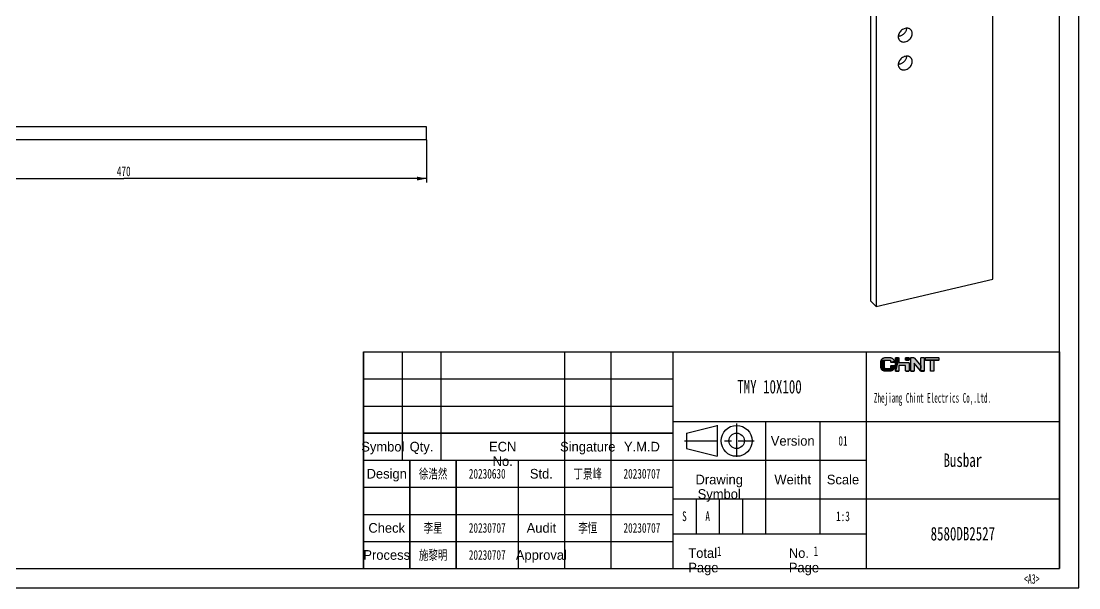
# Model space of a CAD drawing. Header units: millimetres. Extents: x 0 to 1260, y 0 to 891.
# Drawn here: x 439 to 1260, y 0 to 439 of the extents above; entities that cross this region are included whole.
import ezdxf

# ---------------------------------------------------------------- set-up
doc = ezdxf.new("R2010")
doc.units = ezdxf.units.MM
doc.header["$LTSCALE"] = 69.3
doc.linetypes.add('CENTER', pattern=[0.6, 0.375, -0.075, 0.075, -0.075])
doc.layers.get('0').update_dxf_attribs({"linetype": 'CONTINUOUS'})
for name, color, linetype in [('8580DB2527_DXF_CONTINUOUS_LINE', 7, 'CONTINUOUS'), ('8580DB2527_DXF_DIMENSION', 7, 'CONTINUOUS'), ('8580DB2527EN_DXF_FORMAT', 7, 'CONTINUOUS')]:
    doc.layers.add(name, color=color, linetype=linetype)
doc.styles.get("Standard").update_dxf_attribs({"font": 'txt', "width": 0.7})
doc.styles.add('TEXTSTYLE_2', font='txt', dxfattribs={"width": 0.5})
doc.styles.add('TEXTSTYLE_3', font='changfangsong.ttf')
doc.styles.add('TEXTSTYLE_4', font='txt', dxfattribs={"width": 0.45})
doc.styles.add('TEXTSTYLE_5', font='changfangsong.ttf')
doc.dimstyles.new('DIMSTYLE_5', dxfattribs={"dimtxt": 7.5, "dimasz": 7.5, "dimexe": 1, "dimexo": 0, "dimtad": 1, "dimdsep": 46, "dimtxsty": 'STANDARD', "dimblk": '_FILLED', "dimblk1": '_FILLED', "dimblk2": '_FILLED', "dimcen": 0.09, "dimazin": 2, "dimtp": 0.8, "dimtm": 0.8, "dimtfac": 1, "dimtofl": 0, "dimtmove": 0, "dimatfit": 3, "dimldrblk": '_FILLED', "dimfxl": 1, "dimtolj": 1, "dimarcsym": 0})

# ---------------------------------------------------------------- blocks, each defined once
blk = doc.blocks.new('_FILLED')
at = {"color": 0, "linetype": 'BYBLOCK'}
blk.add_solid([(0, 0), (-1, 0.2), (-1, -0.2)], dxfattribs=at)
blk = doc.blocks.new('*D13')
at = {"layer": '8580DB2527_DXF_DIMENSION', "color": 1, "linetype": 'CONTINUOUS'}
for p, q in [((283.98, 347.44), (283.98, 314.44)), ((753.98, 347.44), (753.98, 314.44)), ((283.98, 317.44), (518.98, 317.44)), ((753.98, 317.44), (518.98, 317.44))]:
    blk.add_line(p, q, dxfattribs=at)
at = {"layer": '8580DB2527_DXF_DIMENSION', "color": 1, "linetype": 'CONTINUOUS', "xscale": 7.5, "yscale": 7.5, "zscale": 7.5, "rotation": 180}
blk.add_blockref('_FILLED', (283.98, 317.44), dxfattribs=at)
at = {"layer": '8580DB2527_DXF_DIMENSION', "color": 1, "linetype": 'CONTINUOUS', "xscale": 7.5, "yscale": 7.5, "zscale": 7.5}
blk.add_blockref('_FILLED', (753.98, 317.44), dxfattribs=at)
at = {"layer": '8580DB2527_DXF_DIMENSION', "color": 1, "linetype": 'CONTINUOUS', "insert": (518.98, 326.82), "char_height": 7.5, "width": 23.625, "attachment_point": 2, "line_spacing_factor": 0.9}
blk.add_mtext('470', dxfattribs=at)

msp = doc.modelspace()

# ---------------------------------------------------------------- hatches: boundary and pattern name
at = {"layer": '8580DB2527EN_DXF_FORMAT', "linetype": 'CONTINUOUS'}
for points in [[(1108.995, 175.602), (1108.995, 170.982), (1106.443, 170.703), (1106.388, 171.05), (1106.37, 171.402), (1106.37, 175.182), (1106.388, 175.533), (1109.036, 175.861), (1109.013, 175.776), (1108.999, 175.689)], [(1109.067, 175.943), (1109.036, 175.861), (1106.388, 175.533), (1106.443, 175.88), (1109.21, 176.164), (1109.155, 176.095), (1109.107, 176.022)], [(1109.273, 176.226), (1109.21, 176.164), (1106.443, 175.88), (1106.534, 176.22), (1109.747, 176.437), (1109.66, 176.423), (1109.575, 176.401), (1109.493, 176.369), (1109.415, 176.329), (1109.341, 176.281)], [(1109.378, 178.523), (1109.73, 178.542), (1113.51, 178.542), (1113.861, 178.523), (1114.208, 178.468), (1114.548, 178.377), (1114.876, 178.251), (1115.19, 178.091), (1115.485, 177.9), (1115.758, 177.679), (1116.007, 177.43), (1116.228, 177.157), (1116.42, 176.862), (1116.579, 176.548), (1116.705, 176.22), (1116.796, 175.88), (1116.851, 175.533), (1114.245, 174.972), (1114.245, 175.602), (1114.24, 175.689), (1114.226, 175.776), (1114.204, 175.861), (1114.172, 175.943), (1114.132, 176.022), (1114.084, 176.095), (1114.029, 176.164), (1113.967, 176.226), (1113.898, 176.281), (1113.825, 176.329), (1113.746, 176.369), (1113.664, 176.401), (1113.579, 176.423), (1113.492, 176.437), (1113.405, 176.442), (1109.835, 176.442), (1109.747, 176.437), (1106.534, 176.22), (1106.66, 176.548), (1106.82, 176.862), (1107.011, 177.157), (1107.233, 177.43), (1107.481, 177.679), (1107.755, 177.9), (1108.05, 178.091), (1108.363, 178.251), (1108.691, 178.377), (1109.031, 178.468)], [(1116.87, 175.182), (1116.87, 174.972), (1116.868, 174.939), (1116.863, 174.906), (1116.854, 174.874), (1116.842, 174.844), (1116.827, 174.814), (1116.81, 174.786), (1116.789, 174.761), (1116.765, 174.738), (1116.74, 174.717), (1116.712, 174.699), (1116.683, 174.684), (1116.652, 174.672), (1116.62, 174.664), (1116.588, 174.658), (1116.555, 174.657), (1114.56, 174.657), (1114.527, 174.658), (1114.494, 174.664), (1114.462, 174.672), (1114.432, 174.684), (1114.402, 174.699), (1114.375, 174.717), (1114.349, 174.738), (1114.326, 174.761), (1114.305, 174.786), (1114.287, 174.814), (1114.272, 174.844), (1114.26, 174.874), (1114.252, 174.906), (1114.246, 174.939), (1114.245, 174.972), (1116.851, 175.533)], [(1114.527, 172.555), (1114.56, 172.557), (1116.555, 172.557), (1116.588, 172.555), (1116.62, 172.55), (1116.652, 172.541), (1116.683, 172.529), (1116.712, 172.514), (1116.74, 172.496), (1116.765, 172.476), (1116.789, 172.452), (1116.81, 172.427), (1116.827, 172.399), (1116.842, 172.37), (1116.854, 172.339), (1116.863, 172.307), (1116.868, 172.275), (1116.87, 172.242), (1114.245, 170.982), (1114.245, 172.242), (1114.246, 172.275), (1114.252, 172.307), (1114.26, 172.339), (1114.272, 172.37), (1114.287, 172.399), (1114.305, 172.427), (1114.326, 172.452), (1114.349, 172.476), (1114.375, 172.496), (1114.402, 172.514), (1114.432, 172.529), (1114.462, 172.541), (1114.494, 172.55)], [(1118.027, 178.54), (1118.06, 178.542), (1120.055, 178.542), (1120.088, 178.54), (1120.12, 178.535), (1120.152, 178.526), (1120.183, 178.514), (1120.212, 178.499), (1120.24, 178.481), (1120.265, 178.461), (1120.289, 178.437), (1120.31, 178.412), (1120.327, 178.384), (1120.342, 178.355), (1120.354, 178.324), (1120.363, 178.292), (1120.368, 178.26), (1120.37, 178.227), (1117.745, 168.357), (1117.745, 178.227), (1117.746, 178.26), (1117.752, 178.292), (1117.76, 178.324), (1117.772, 178.355), (1117.787, 178.384), (1117.805, 178.412), (1117.826, 178.437), (1117.849, 178.461), (1117.875, 178.481), (1117.902, 178.499), (1117.932, 178.514), (1117.962, 178.526), (1117.994, 178.535)], [(1128.245, 174.342), (1128.245, 168.357), (1128.243, 168.324), (1128.238, 168.291), (1128.229, 168.259), (1128.217, 168.229), (1128.202, 168.199), (1128.185, 168.171), (1125.68, 168.171), (1125.662, 168.199), (1125.647, 168.229), (1125.635, 168.259), (1125.627, 168.291), (1125.621, 168.324), (1125.62, 168.357), (1125.62, 172.557), (1120.37, 172.557), (1120.37, 168.357), (1120.368, 168.324), (1120.363, 168.291), (1120.354, 168.259), (1120.342, 168.229), (1120.327, 168.199), (1120.31, 168.171), (1117.826, 168.146), (1117.805, 168.171), (1117.787, 168.199), (1117.772, 168.229), (1117.76, 168.259), (1117.752, 168.291), (1117.746, 168.324), (1117.745, 168.357), (1120.37, 178.227), (1120.37, 174.657), (1127.93, 174.657), (1127.963, 174.655), (1127.995, 174.65), (1128.027, 174.641), (1128.058, 174.629), (1128.087, 174.614), (1128.115, 174.596), (1128.14, 174.576), (1128.164, 174.552), (1128.185, 174.527), (1128.202, 174.499), (1128.217, 174.47), (1128.229, 174.439), (1128.238, 174.407), (1128.243, 174.375)], [(1125.902, 178.54), (1125.935, 178.542), (1127.93, 178.542), (1127.963, 178.54), (1127.995, 178.535), (1128.027, 178.526), (1128.058, 178.514), (1128.087, 178.499), (1128.115, 178.481), (1128.14, 178.461), (1128.164, 178.437), (1128.185, 178.412), (1128.202, 178.384), (1128.217, 178.355), (1128.229, 178.324), (1128.238, 178.292), (1128.243, 178.26), (1128.245, 178.227), (1128.245, 176.757), (1128.243, 176.724), (1128.238, 176.691), (1128.229, 176.659), (1128.217, 176.629), (1128.202, 176.599), (1128.185, 176.571), (1128.164, 176.546), (1125.724, 176.523), (1125.701, 176.546), (1125.68, 176.571), (1125.662, 176.599), (1125.647, 176.629), (1125.635, 176.659), (1125.627, 176.691), (1125.621, 176.724), (1125.62, 176.757), (1125.62, 178.227), (1125.621, 178.26), (1125.627, 178.292), (1125.635, 178.324), (1125.647, 178.355), (1125.662, 178.384), (1125.68, 178.412), (1125.701, 178.437), (1125.724, 178.461), (1125.75, 178.481), (1125.777, 178.499), (1125.807, 178.514), (1125.837, 178.526), (1125.869, 178.535)], [(1128.164, 176.546), (1128.14, 176.523), (1128.115, 176.502), (1128.087, 176.484), (1128.058, 176.469), (1128.027, 176.457), (1127.995, 176.449), (1127.963, 176.443), (1127.93, 176.442), (1125.935, 176.442), (1125.902, 176.443), (1125.869, 176.449), (1125.837, 176.457), (1125.807, 176.469), (1125.777, 176.484), (1125.75, 176.502), (1125.724, 176.523)], [(1129.839, 178.54), (1129.872, 178.542), (1131.789, 178.542), (1131.856, 178.539), (1131.922, 178.531), (1131.988, 178.518), (1132.052, 178.499), (1132.114, 178.476), (1132.175, 178.448), (1132.233, 178.414), (1132.288, 178.377), (1132.341, 178.335), (1132.389, 178.289), (1132.434, 178.239), (1137.432, 172.242), (1137.18, 168.344), (1132.182, 174.342), (1132.182, 168.357), (1132.18, 168.324), (1132.175, 168.291), (1132.167, 168.259), (1132.155, 168.229), (1132.14, 168.199), (1132.122, 168.171), (1132.101, 168.146), (1132.078, 168.123), (1129.661, 168.123), (1129.638, 168.146), (1129.617, 168.171), (1129.599, 168.199), (1129.584, 168.229), (1129.573, 168.259), (1129.564, 168.291), (1129.559, 168.324), (1129.557, 168.357), (1129.557, 178.227), (1129.559, 178.26), (1129.564, 178.292), (1129.573, 178.324), (1129.584, 178.355), (1129.599, 178.384), (1129.617, 178.412), (1129.638, 178.437), (1129.661, 178.461), (1129.687, 178.481), (1129.715, 178.499), (1129.744, 178.514), (1129.775, 178.526), (1129.807, 178.535)], [(1137.714, 178.54), (1137.747, 178.542), (1139.742, 178.542), (1139.775, 178.54), (1139.808, 178.535), (1139.84, 178.526), (1139.87, 178.514), (1139.9, 178.499), (1139.927, 178.481), (1139.953, 178.461), (1139.976, 178.437), (1139.997, 178.412), (1140.015, 178.384), (1140.03, 178.355), (1140.042, 178.324), (1140.05, 178.292), (1140.055, 178.26), (1140.057, 178.227), (1140.057, 168.357), (1140.055, 168.324), (1140.05, 168.291), (1137.274, 168.248), (1137.225, 168.294), (1137.18, 168.344), (1137.432, 172.242), (1137.432, 178.227), (1137.434, 178.26), (1137.439, 178.292), (1137.448, 178.324), (1137.459, 178.355), (1137.474, 178.384), (1137.492, 178.412), (1137.513, 178.437), (1137.536, 178.461), (1137.562, 178.481), (1137.59, 178.499), (1137.619, 178.514), (1137.65, 178.526), (1137.682, 178.535)], [(1141.214, 178.54), (1141.247, 178.542), (1151.117, 178.542), (1151.15, 178.54), (1151.183, 178.535), (1151.215, 178.526), (1151.245, 178.514), (1151.275, 178.499), (1151.302, 178.481), (1151.328, 178.461), (1151.351, 178.437), (1151.372, 178.412), (1151.39, 178.384), (1151.405, 178.355), (1151.417, 178.324), (1151.425, 178.292), (1151.43, 178.26), (1151.432, 178.227), (1151.432, 176.757), (1151.43, 176.724), (1151.425, 176.691), (1151.417, 176.659), (1151.405, 176.629), (1151.39, 176.599), (1151.372, 176.571), (1151.351, 176.546), (1141.036, 176.523), (1141.013, 176.546), (1140.992, 176.571), (1140.974, 176.599), (1140.959, 176.629), (1140.948, 176.659), (1140.939, 176.691), (1140.934, 176.724), (1140.932, 176.757), (1140.932, 178.227), (1140.934, 178.26), (1140.939, 178.292), (1140.948, 178.324), (1140.959, 178.355), (1140.974, 178.384), (1140.992, 178.412), (1141.013, 178.437), (1141.036, 178.461), (1141.062, 178.481), (1141.09, 178.499), (1141.119, 178.514), (1141.15, 178.526), (1141.182, 178.535)], [(1151.351, 176.546), (1151.328, 176.523), (1151.302, 176.502), (1151.275, 176.484), (1151.245, 176.469), (1151.215, 176.457), (1151.183, 176.449), (1151.15, 176.443), (1151.117, 176.442), (1147.495, 176.442), (1147.495, 168.357), (1147.493, 168.324), (1147.488, 168.291), (1147.479, 168.259), (1147.467, 168.229), (1147.452, 168.199), (1147.435, 168.171), (1147.414, 168.146), (1147.39, 168.123), (1147.365, 168.102), (1147.337, 168.084), (1147.308, 168.069), (1147.277, 168.057), (1147.245, 168.049), (1147.213, 168.043), (1145.152, 168.043), (1145.119, 168.049), (1145.087, 168.057), (1145.057, 168.069), (1145.027, 168.084), (1145, 168.102), (1144.974, 168.123), (1144.951, 168.146), (1144.93, 168.171), (1144.912, 168.199), (1144.897, 168.229), (1144.885, 168.259), (1144.877, 168.291), (1144.871, 168.324), (1144.87, 168.357), (1144.87, 176.442), (1141.247, 176.442), (1141.214, 176.443), (1141.182, 176.449), (1141.15, 176.457), (1141.119, 176.469), (1141.09, 176.484), (1141.062, 176.502), (1141.036, 176.523)], [(1109.036, 170.722), (1109.067, 170.64), (1106.534, 170.363), (1106.443, 170.703), (1108.995, 170.982), (1108.999, 170.894), (1109.013, 170.807)], [(1109.21, 170.42), (1109.273, 170.357), (1106.66, 170.035), (1106.534, 170.363), (1109.067, 170.64), (1109.107, 170.562), (1109.155, 170.488)], [(1113.405, 170.142), (1113.492, 170.146), (1116.579, 170.035), (1116.42, 169.722), (1116.228, 169.427), (1116.007, 169.153), (1115.758, 168.905), (1115.485, 168.683), (1115.19, 168.492), (1114.876, 168.332), (1114.548, 168.206), (1114.208, 168.115), (1113.861, 168.06), (1113.51, 168.042), (1109.73, 168.042), (1109.378, 168.06), (1109.031, 168.115), (1108.691, 168.206), (1108.363, 168.332), (1108.05, 168.492), (1107.755, 168.683), (1107.481, 168.905), (1107.233, 169.153), (1107.011, 169.427), (1106.82, 169.722), (1106.66, 170.035), (1109.273, 170.357), (1109.341, 170.302), (1109.415, 170.254), (1109.493, 170.214), (1109.575, 170.183), (1109.66, 170.16), (1109.747, 170.146), (1109.835, 170.142)], [(1116.851, 171.05), (1116.796, 170.703), (1116.705, 170.363), (1116.579, 170.035), (1113.492, 170.146), (1113.579, 170.16), (1113.664, 170.183), (1113.746, 170.214), (1113.825, 170.254), (1113.898, 170.302), (1113.967, 170.357), (1114.029, 170.42), (1114.084, 170.488), (1114.132, 170.562), (1114.172, 170.64), (1114.204, 170.722), (1114.226, 170.807), (1114.24, 170.894), (1114.245, 170.982), (1116.87, 172.242), (1116.87, 171.402)], [(1120.31, 168.171), (1120.289, 168.146), (1120.265, 168.123), (1120.24, 168.102), (1120.212, 168.084), (1120.183, 168.069), (1120.152, 168.057), (1120.12, 168.049), (1120.088, 168.043), (1120.055, 168.042), (1118.06, 168.042), (1118.027, 168.043), (1117.994, 168.049), (1117.962, 168.057), (1117.932, 168.069), (1117.902, 168.084), (1117.875, 168.102), (1117.849, 168.123), (1117.826, 168.146)], [(1125.701, 168.146), (1125.68, 168.171), (1128.185, 168.171), (1128.164, 168.146), (1128.14, 168.123), (1128.115, 168.102), (1128.087, 168.084), (1128.058, 168.069), (1128.027, 168.057), (1127.995, 168.049), (1127.963, 168.043), (1127.93, 168.042), (1125.935, 168.042), (1125.902, 168.043), (1125.869, 168.049), (1125.837, 168.057), (1125.807, 168.069), (1125.777, 168.084), (1125.75, 168.102), (1125.724, 168.123)], [(1129.687, 168.102), (1129.661, 168.123), (1132.078, 168.123), (1132.052, 168.102), (1132.025, 168.084), (1131.995, 168.069), (1131.965, 168.057), (1131.933, 168.049), (1131.9, 168.043), (1131.867, 168.042), (1129.872, 168.042), (1129.839, 168.043), (1129.807, 168.049), (1129.775, 168.057), (1129.744, 168.069), (1129.715, 168.084)], [(1140.042, 168.259), (1140.03, 168.229), (1140.015, 168.199), (1137.381, 168.169), (1137.326, 168.206), (1137.274, 168.248), (1140.05, 168.291)], [(1139.997, 168.171), (1139.976, 168.146), (1139.953, 168.123), (1139.927, 168.102), (1139.9, 168.084), (1137.627, 168.065), (1137.563, 168.084), (1137.5, 168.107), (1137.439, 168.136), (1137.381, 168.169), (1140.015, 168.199)], [(1139.87, 168.069), (1139.84, 168.057), (1139.808, 168.049), (1139.775, 168.043), (1139.742, 168.042), (1137.826, 168.042), (1137.759, 168.044), (1137.692, 168.052), (1137.627, 168.065), (1139.9, 168.084)]]:
    msp.add_hatch(color=1, dxfattribs=at).paths.add_polyline_path(points)

# ---------------------------------------------------------------- linework, layer by layer
at = {"layer": '8580DB2527_DXF_CONTINUOUS_LINE', "color": 3, "linetype": 'CONTINUOUS'}
for p, q in [((1193.298, 239.274), (1193.298, 646.306)), ((1102.667, 625.175), (1102.667, 218.143)), ((753.983, 347.441), (283.983, 347.441)), ((1102.667, 218.143), (1193.298, 239.274))]:
    msp.add_line(p, q, dxfattribs=at)
at = {"layer": '8580DB2527_DXF_CONTINUOUS_LINE', "color": 7, "linetype": 'CONTINUOUS'}
for p, q in [((1098.441, 629.707), (1098.441, 222.675)), ((753.983, 357.441), (283.983, 357.441)), ((753.983, 347.441), (753.983, 357.441)), ((1102.667, 218.143), (1098.441, 222.675))]:
    msp.add_line(p, q, dxfattribs=at)
at = {"layer": '8580DB2527_DXF_CONTINUOUS_LINE', "color": 3, "linetype": 'CONTINUOUS'}
for points, knots in [([(1125.325, 433.87), (1124.814, 433.751), (1123.801, 433.374), (1122.439, 432.481), (1121.287, 431.309), (1120.431, 429.943), (1120.008, 428.702), (1119.879, 427.711), (1119.887, 426.995), (1119.998, 426.31), (1120.21, 425.669), (1120.52, 425.085), (1120.79, 424.74), (1120.937, 424.582)], [0, 0, 0, 0, 0.1298752, 0.2645165, 0.4003102, 0.5333905, 0.6604938, 0.7212969, 0.7800953, 0.8370104, 0.8923247, 0.9464708, 1, 1, 1, 1]), ([(1129.713, 432.766), (1129.587, 432.901), (1129.314, 433.153), (1128.85, 433.468), (1128.337, 433.717), (1127.59, 433.958), (1126.565, 434.072), (1125.738, 433.967), (1125.325, 433.87)], [0, 0, 0, 0, 0.1168118, 0.2346088, 0.3542986, 0.4766465, 0.7309056, 1, 1, 1, 1]), ([(1125.325, 423.478), (1125.836, 423.597), (1126.849, 423.973), (1128.211, 424.867), (1129.363, 426.039), (1130.219, 427.405), (1130.642, 428.646), (1130.771, 429.637), (1130.763, 430.353), (1130.652, 431.038), (1130.44, 431.679), (1130.13, 432.263), (1129.86, 432.608), (1129.713, 432.766)], [0, 0, 0, 0, 0.1298752, 0.2645165, 0.4003102, 0.5333905, 0.6604938, 0.7212969, 0.7800953, 0.8370104, 0.8923247, 0.9464708, 1, 1, 1, 1]), ([(1120.937, 424.582), (1121.063, 424.447), (1121.336, 424.195), (1121.8, 423.88), (1122.313, 423.631), (1123.06, 423.39), (1124.084, 423.276), (1124.911, 423.381), (1125.325, 423.478)], [0, 0, 0, 0, 0.1168118, 0.2346088, 0.3542986, 0.4766465, 0.7309056, 1, 1, 1, 1]), ([(1125.325, 412.219), (1124.814, 412.1), (1123.801, 411.724), (1122.439, 410.83), (1121.287, 409.659), (1120.431, 408.292), (1120.008, 407.051), (1119.879, 406.06), (1119.887, 405.344), (1119.998, 404.66), (1120.21, 404.019), (1120.52, 403.434), (1120.79, 403.089), (1120.937, 402.931)], [0, 0, 0, 0, 0.1298752, 0.2645165, 0.4003102, 0.5333905, 0.6604938, 0.7212969, 0.7800953, 0.8370104, 0.8923247, 0.9464708, 1, 1, 1, 1]), ([(1129.713, 411.116), (1129.587, 411.25), (1129.314, 411.503), (1128.85, 411.818), (1128.337, 412.066), (1127.59, 412.307), (1126.565, 412.421), (1125.738, 412.316), (1125.325, 412.219)], [0, 0, 0, 0, 0.1168118, 0.2346088, 0.3542986, 0.4766465, 0.7309056, 1, 1, 1, 1]), ([(1125.325, 401.827), (1125.836, 401.946), (1126.849, 402.323), (1128.211, 403.216), (1129.363, 404.388), (1130.219, 405.754), (1130.642, 406.996), (1130.771, 407.987), (1130.763, 408.702), (1130.652, 409.387), (1130.44, 410.028), (1130.13, 410.612), (1129.86, 410.957), (1129.713, 411.116)], [0, 0, 0, 0, 0.1298752, 0.2645165, 0.4003102, 0.5333905, 0.6604938, 0.7212969, 0.7800953, 0.8370104, 0.8923247, 0.9464708, 1, 1, 1, 1]), ([(1120.937, 402.931), (1121.063, 402.796), (1121.336, 402.544), (1121.8, 402.229), (1122.313, 401.98), (1123.06, 401.739), (1124.084, 401.626), (1124.911, 401.731), (1125.325, 401.827)], [0, 0, 0, 0, 0.1168118, 0.2346088, 0.3542986, 0.4766465, 0.7309056, 1, 1, 1, 1])]:
    msp.add_open_spline(points, degree=3, knots=knots, dxfattribs=at)
at = {"layer": '8580DB2527_DXF_CONTINUOUS_LINE', "color": 7, "linetype": 'CONTINUOUS'}
for points, knots in [([(1119.907, 427.858), (1120.006, 427.86), (1120.406, 427.878), (1120.804, 427.941), (1121.099, 428.009)], [0, 0, 0, 0, 0.2453467, 1, 1, 1, 1]), ([(1121.099, 428.009), (1121.441, 428.089), (1122.123, 428.311), (1123.091, 428.803), (1123.991, 429.445), (1124.793, 430.213), (1125.47, 431.084), (1125.999, 432.027), (1126.361, 433.011), (1126.487, 433.688), (1126.516, 434.022)], [0, 0, 0, 0, 0.1226555, 0.2490191, 0.3776988, 0.5070664, 0.635426, 0.7611814, 0.8830043, 1, 1, 1, 1]), ([(1121.099, 406.359), (1121.441, 406.439), (1122.123, 406.66), (1123.091, 407.153), (1123.991, 407.794), (1124.793, 408.563), (1125.47, 409.433), (1125.999, 410.376), (1126.361, 411.36), (1126.487, 412.037), (1126.516, 412.371)], [0, 0, 0, 0, 0.1226555, 0.2490191, 0.3776988, 0.5070664, 0.635426, 0.7611814, 0.8830043, 1, 1, 1, 1]), ([(1119.907, 406.207), (1120.006, 406.209), (1120.406, 406.228), (1120.804, 406.29), (1121.099, 406.359)], [0, 0, 0, 0, 0.2453467, 1, 1, 1, 1])]:
    msp.add_open_spline(points, degree=3, knots=knots, dxfattribs=at)
at = {"layer": '8580DB2527EN_DXF_FORMAT', "color": 1, "linetype": 'CONTINUOUS'}
for p, q in [((1260, 0), (1260, 891)), ((705, 183), (1245, 183)), ((705, 183), (705, 15)), ((735, 183), (735, 99)), ((765, 183), (765, 99)), ((861, 183), (861, 15)), ((897, 183), (897, 15)), ((945, 183), (945, 15)), ((1095, 183), (1095, 15)), ((1245, 183), (1245, 15)), ((705, 162), (945, 162)), ((705, 141), (945, 141)), ((945, 129), (1245, 129)), ((955.5, 120), (979.5, 126)), ((979.498, 126.088), (979.498, 102.088)), ((1017, 129), (1017, 42)), ((1059, 129), (1059, 42)), ((705, 120), (945, 120)), ((955.498, 120.088), (955.498, 108.088)), ((955.5, 108), (979.5, 102)), ((705, 99), (1095, 99)), ((741, 99), (741, 15)), ((777, 99), (777, 15)), ((825, 99), (825, 15)), ((705, 78), (945, 78)), ((945, 69), (1245, 69)), ((963, 69), (963, 42)), ((981, 69), (981, 42)), ((999, 69), (999, 42)), ((705, 57), (945, 57)), ((945, 42), (1095, 42)), ((705, 36), (945, 36)), ((705, 15), (1245, 15)), ((0, 0), (1260, 0))]:
    msp.add_line(p, q, dxfattribs=at)
at = {"layer": '8580DB2527EN_DXF_FORMAT', "color": 7, "linetype": 'CONTINUOUS'}
for p, q in [((1245, 15), (1245, 876)), ((705, 183), (1245, 183)), ((705, 15), (705, 183)), ((735, 183), (735, 99)), ((765, 183), (765, 99)), ((861, 183), (861, 15)), ((897, 183), (897, 15)), ((945, 183), (945, 15)), ((1095, 183), (1095, 15)), ((945, 129), (1245, 129)), ((1017, 129), (1017, 42)), ((1059, 129), (1059, 42)), ((945, 120), (705, 120)), ((705, 99), (1095, 99)), ((741, 15), (741, 99)), ((777, 15), (777, 99)), ((825, 99), (825, 15)), ((945, 69), (1245, 69)), ((945, 42), (1095, 42)), ((75, 15), (1245, 15))]:
    msp.add_line(p, q, dxfattribs=at)
at = {"layer": '8580DB2527EN_DXF_FORMAT', "color": 1, "linetype": 'CENTER'}
for p, q in [((994.5, 127.5), (994.5, 100.5)), ((954, 114), (1008, 114))]:
    msp.add_line(p, q, dxfattribs=at)
at = {"layer": '8580DB2527EN_DXF_FORMAT', "color": 1, "linetype": 'CONTINUOUS'}
for points in [[(1108.995, 175.602), (1108.995, 170.982), (1106.443, 170.703), (1106.388, 171.05), (1106.37, 171.402), (1106.37, 175.182), (1106.388, 175.533), (1109.036, 175.861), (1109.013, 175.776), (1108.999, 175.689), (1108.995, 175.602)], [(1109.067, 175.943), (1109.036, 175.861), (1106.388, 175.533), (1106.443, 175.88), (1109.21, 176.164), (1109.155, 176.095), (1109.107, 176.022), (1109.067, 175.943)], [(1109.273, 176.226), (1109.21, 176.164), (1106.443, 175.88), (1106.534, 176.22), (1109.747, 176.437), (1109.66, 176.423), (1109.575, 176.401), (1109.493, 176.369), (1109.415, 176.329), (1109.341, 176.281), (1109.273, 176.226)], [(1109.378, 178.523), (1109.73, 178.542), (1113.51, 178.542), (1113.861, 178.523), (1114.208, 178.468), (1114.548, 178.377), (1114.876, 178.251), (1115.19, 178.091), (1115.485, 177.9), (1115.758, 177.679), (1116.007, 177.43), (1116.228, 177.157), (1116.42, 176.862), (1116.579, 176.548), (1116.705, 176.22), (1116.796, 175.88), (1116.851, 175.533), (1114.245, 174.972), (1114.245, 175.602), (1114.24, 175.689), (1114.226, 175.776), (1114.204, 175.861), (1114.172, 175.943), (1114.132, 176.022), (1114.084, 176.095), (1114.029, 176.164), (1113.967, 176.226), (1113.898, 176.281), (1113.825, 176.329), (1113.746, 176.369), (1113.664, 176.401), (1113.579, 176.423), (1113.492, 176.437), (1113.405, 176.442), (1109.835, 176.442), (1109.747, 176.437), (1106.534, 176.22), (1106.66, 176.548), (1106.82, 176.862), (1107.011, 177.157), (1107.233, 177.43), (1107.481, 177.679), (1107.755, 177.9), (1108.05, 178.091), (1108.363, 178.251), (1108.691, 178.377), (1109.031, 178.468), (1109.378, 178.523)], [(1116.87, 175.182), (1116.87, 174.972), (1116.868, 174.939), (1116.863, 174.906), (1116.854, 174.874), (1116.842, 174.844), (1116.827, 174.814), (1116.81, 174.786), (1116.789, 174.761), (1116.765, 174.738), (1116.74, 174.717), (1116.712, 174.699), (1116.683, 174.684), (1116.652, 174.672), (1116.62, 174.664), (1116.588, 174.658), (1116.555, 174.657), (1114.56, 174.657), (1114.527, 174.658), (1114.494, 174.664), (1114.462, 174.672), (1114.432, 174.684), (1114.402, 174.699), (1114.375, 174.717), (1114.349, 174.738), (1114.326, 174.761), (1114.305, 174.786), (1114.287, 174.814), (1114.272, 174.844), (1114.26, 174.874), (1114.252, 174.906), (1114.246, 174.939), (1114.245, 174.972), (1116.851, 175.533), (1116.87, 175.182)], [(1114.527, 172.555), (1114.56, 172.557), (1116.555, 172.557), (1116.588, 172.555), (1116.62, 172.55), (1116.652, 172.541), (1116.683, 172.529), (1116.712, 172.514), (1116.74, 172.496), (1116.765, 172.476), (1116.789, 172.452), (1116.81, 172.427), (1116.827, 172.399), (1116.842, 172.37), (1116.854, 172.339), (1116.863, 172.307), (1116.868, 172.275), (1116.87, 172.242), (1114.245, 170.982), (1114.245, 172.242), (1114.246, 172.275), (1114.252, 172.307), (1114.26, 172.339), (1114.272, 172.37), (1114.287, 172.399), (1114.305, 172.427), (1114.326, 172.452), (1114.349, 172.476), (1114.375, 172.496), (1114.402, 172.514), (1114.432, 172.529), (1114.462, 172.541), (1114.494, 172.55), (1114.527, 172.555)], [(1118.027, 178.54), (1118.06, 178.542), (1120.055, 178.542), (1120.088, 178.54), (1120.12, 178.535), (1120.152, 178.526), (1120.183, 178.514), (1120.212, 178.499), (1120.24, 178.481), (1120.265, 178.461), (1120.289, 178.437), (1120.31, 178.412), (1120.327, 178.384), (1120.342, 178.355), (1120.354, 178.324), (1120.363, 178.292), (1120.368, 178.26), (1120.37, 178.227), (1117.745, 168.357), (1117.745, 178.227), (1117.746, 178.26), (1117.752, 178.292), (1117.76, 178.324), (1117.772, 178.355), (1117.787, 178.384), (1117.805, 178.412), (1117.826, 178.437), (1117.849, 178.461), (1117.875, 178.481), (1117.902, 178.499), (1117.932, 178.514), (1117.962, 178.526), (1117.994, 178.535), (1118.027, 178.54)], [(1128.245, 174.342), (1128.245, 168.357), (1128.243, 168.324), (1128.238, 168.291), (1128.229, 168.259), (1128.217, 168.229), (1128.202, 168.199), (1128.185, 168.171), (1125.68, 168.171), (1125.662, 168.199), (1125.647, 168.229), (1125.635, 168.259), (1125.627, 168.291), (1125.621, 168.324), (1125.62, 168.357), (1125.62, 172.557), (1120.37, 172.557), (1120.37, 168.357), (1120.368, 168.324), (1120.363, 168.291), (1120.354, 168.259), (1120.342, 168.229), (1120.327, 168.199), (1120.31, 168.171), (1117.826, 168.146), (1117.805, 168.171), (1117.787, 168.199), (1117.772, 168.229), (1117.76, 168.259), (1117.752, 168.291), (1117.746, 168.324), (1117.745, 168.357), (1120.37, 178.227), (1120.37, 174.657), (1127.93, 174.657), (1127.963, 174.655), (1127.995, 174.65), (1128.027, 174.641), (1128.058, 174.629), (1128.087, 174.614), (1128.115, 174.596), (1128.14, 174.576), (1128.164, 174.552), (1128.185, 174.527), (1128.202, 174.499), (1128.217, 174.47), (1128.229, 174.439), (1128.238, 174.407), (1128.243, 174.375), (1128.245, 174.342)], [(1125.902, 178.54), (1125.935, 178.542), (1127.93, 178.542), (1127.963, 178.54), (1127.995, 178.535), (1128.027, 178.526), (1128.058, 178.514), (1128.087, 178.499), (1128.115, 178.481), (1128.14, 178.461), (1128.164, 178.437), (1128.185, 178.412), (1128.202, 178.384), (1128.217, 178.355), (1128.229, 178.324), (1128.238, 178.292), (1128.243, 178.26), (1128.245, 178.227), (1128.245, 176.757), (1128.243, 176.724), (1128.238, 176.691), (1128.229, 176.659), (1128.217, 176.629), (1128.202, 176.599), (1128.185, 176.571), (1128.164, 176.546), (1125.724, 176.523), (1125.701, 176.546), (1125.68, 176.571), (1125.662, 176.599), (1125.647, 176.629), (1125.635, 176.659), (1125.627, 176.691), (1125.621, 176.724), (1125.62, 176.757), (1125.62, 178.227), (1125.621, 178.26), (1125.627, 178.292), (1125.635, 178.324), (1125.647, 178.355), (1125.662, 178.384), (1125.68, 178.412), (1125.701, 178.437), (1125.724, 178.461), (1125.75, 178.481), (1125.777, 178.499), (1125.807, 178.514), (1125.837, 178.526), (1125.869, 178.535), (1125.902, 178.54)], [(1128.164, 176.546), (1128.14, 176.523), (1128.115, 176.502), (1128.087, 176.484), (1128.058, 176.469), (1128.027, 176.457), (1127.995, 176.449), (1127.963, 176.443), (1127.93, 176.442), (1125.935, 176.442), (1125.902, 176.443), (1125.869, 176.449), (1125.837, 176.457), (1125.807, 176.469), (1125.777, 176.484), (1125.75, 176.502), (1125.724, 176.523), (1128.164, 176.546)], [(1129.839, 178.54), (1129.872, 178.542), (1131.789, 178.542), (1131.856, 178.539), (1131.922, 178.531), (1131.988, 178.518), (1132.052, 178.499), (1132.114, 178.476), (1132.175, 178.448), (1132.233, 178.414), (1132.288, 178.377), (1132.341, 178.335), (1132.389, 178.289), (1132.434, 178.239), (1137.432, 172.242), (1137.18, 168.344), (1132.182, 174.342), (1132.182, 168.357), (1132.18, 168.324), (1132.175, 168.291), (1132.167, 168.259), (1132.155, 168.229), (1132.14, 168.199), (1132.122, 168.171), (1132.101, 168.146), (1132.078, 168.123), (1129.661, 168.123), (1129.638, 168.146), (1129.617, 168.171), (1129.599, 168.199), (1129.584, 168.229), (1129.573, 168.259), (1129.564, 168.291), (1129.559, 168.324), (1129.557, 168.357), (1129.557, 178.227), (1129.559, 178.26), (1129.564, 178.292), (1129.573, 178.324), (1129.584, 178.355), (1129.599, 178.384), (1129.617, 178.412), (1129.638, 178.437), (1129.661, 178.461), (1129.687, 178.481), (1129.715, 178.499), (1129.744, 178.514), (1129.775, 178.526), (1129.807, 178.535), (1129.839, 178.54)], [(1137.714, 178.54), (1137.747, 178.542), (1139.742, 178.542), (1139.775, 178.54), (1139.808, 178.535), (1139.84, 178.526), (1139.87, 178.514), (1139.9, 178.499), (1139.927, 178.481), (1139.953, 178.461), (1139.976, 178.437), (1139.997, 178.412), (1140.015, 178.384), (1140.03, 178.355), (1140.042, 178.324), (1140.05, 178.292), (1140.055, 178.26), (1140.057, 178.227), (1140.057, 168.357), (1140.055, 168.324), (1140.05, 168.291), (1137.274, 168.248), (1137.225, 168.294), (1137.18, 168.344), (1137.432, 172.242), (1137.432, 178.227), (1137.434, 178.26), (1137.439, 178.292), (1137.448, 178.324), (1137.459, 178.355), (1137.474, 178.384), (1137.492, 178.412), (1137.513, 178.437), (1137.536, 178.461), (1137.562, 178.481), (1137.59, 178.499), (1137.619, 178.514), (1137.65, 178.526), (1137.682, 178.535), (1137.714, 178.54)], [(1141.214, 178.54), (1141.247, 178.542), (1151.117, 178.542), (1151.15, 178.54), (1151.183, 178.535), (1151.215, 178.526), (1151.245, 178.514), (1151.275, 178.499), (1151.302, 178.481), (1151.328, 178.461), (1151.351, 178.437), (1151.372, 178.412), (1151.39, 178.384), (1151.405, 178.355), (1151.417, 178.324), (1151.425, 178.292), (1151.43, 178.26), (1151.432, 178.227), (1151.432, 176.757), (1151.43, 176.724), (1151.425, 176.691), (1151.417, 176.659), (1151.405, 176.629), (1151.39, 176.599), (1151.372, 176.571), (1151.351, 176.546), (1141.036, 176.523), (1141.013, 176.546), (1140.992, 176.571), (1140.974, 176.599), (1140.959, 176.629), (1140.948, 176.659), (1140.939, 176.691), (1140.934, 176.724), (1140.932, 176.757), (1140.932, 178.227), (1140.934, 178.26), (1140.939, 178.292), (1140.948, 178.324), (1140.959, 178.355), (1140.974, 178.384), (1140.992, 178.412), (1141.013, 178.437), (1141.036, 178.461), (1141.062, 178.481), (1141.09, 178.499), (1141.119, 178.514), (1141.15, 178.526), (1141.182, 178.535), (1141.214, 178.54)], [(1151.351, 176.546), (1151.328, 176.523), (1151.302, 176.502), (1151.275, 176.484), (1151.245, 176.469), (1151.215, 176.457), (1151.183, 176.449), (1151.15, 176.443), (1151.117, 176.442), (1147.495, 176.442), (1147.495, 168.357), (1147.493, 168.324), (1147.488, 168.291), (1147.479, 168.259), (1147.467, 168.229), (1147.452, 168.199), (1147.435, 168.171), (1147.414, 168.146), (1147.39, 168.123), (1147.365, 168.102), (1147.337, 168.084), (1147.308, 168.069), (1147.277, 168.057), (1147.245, 168.049), (1147.213, 168.043), (1145.152, 168.043), (1145.119, 168.049), (1145.087, 168.057), (1145.057, 168.069), (1145.027, 168.084), (1145, 168.102), (1144.974, 168.123), (1144.951, 168.146), (1144.93, 168.171), (1144.912, 168.199), (1144.897, 168.229), (1144.885, 168.259), (1144.877, 168.291), (1144.871, 168.324), (1144.87, 168.357), (1144.87, 176.442), (1141.247, 176.442), (1141.214, 176.443), (1141.182, 176.449), (1141.15, 176.457), (1141.119, 176.469), (1141.09, 176.484), (1141.062, 176.502), (1141.036, 176.523), (1151.351, 176.546)], [(1109.036, 170.722), (1109.067, 170.64), (1106.534, 170.363), (1106.443, 170.703), (1108.995, 170.982), (1108.999, 170.894), (1109.013, 170.807), (1109.036, 170.722)], [(1109.21, 170.42), (1109.273, 170.357), (1106.66, 170.035), (1106.534, 170.363), (1109.067, 170.64), (1109.107, 170.562), (1109.155, 170.488), (1109.21, 170.42)], [(1113.405, 170.142), (1113.492, 170.146), (1116.579, 170.035), (1116.42, 169.722), (1116.228, 169.427), (1116.007, 169.153), (1115.758, 168.905), (1115.485, 168.683), (1115.19, 168.492), (1114.876, 168.332), (1114.548, 168.206), (1114.208, 168.115), (1113.861, 168.06), (1113.51, 168.042), (1109.73, 168.042), (1109.378, 168.06), (1109.031, 168.115), (1108.691, 168.206), (1108.363, 168.332), (1108.05, 168.492), (1107.755, 168.683), (1107.481, 168.905), (1107.233, 169.153), (1107.011, 169.427), (1106.82, 169.722), (1106.66, 170.035), (1109.273, 170.357), (1109.341, 170.302), (1109.415, 170.254), (1109.493, 170.214), (1109.575, 170.183), (1109.66, 170.16), (1109.747, 170.146), (1109.835, 170.142), (1113.405, 170.142)], [(1116.851, 171.05), (1116.796, 170.703), (1116.705, 170.363), (1116.579, 170.035), (1113.492, 170.146), (1113.579, 170.16), (1113.664, 170.183), (1113.746, 170.214), (1113.825, 170.254), (1113.898, 170.302), (1113.967, 170.357), (1114.029, 170.42), (1114.084, 170.488), (1114.132, 170.562), (1114.172, 170.64), (1114.204, 170.722), (1114.226, 170.807), (1114.24, 170.894), (1114.245, 170.982), (1116.87, 172.242), (1116.87, 171.402), (1116.851, 171.05)], [(1120.31, 168.171), (1120.289, 168.146), (1120.265, 168.123), (1120.24, 168.102), (1120.212, 168.084), (1120.183, 168.069), (1120.152, 168.057), (1120.12, 168.049), (1120.088, 168.043), (1120.055, 168.042), (1118.06, 168.042), (1118.027, 168.043), (1117.994, 168.049), (1117.962, 168.057), (1117.932, 168.069), (1117.902, 168.084), (1117.875, 168.102), (1117.849, 168.123), (1117.826, 168.146), (1120.31, 168.171)], [(1125.701, 168.146), (1125.68, 168.171), (1128.185, 168.171), (1128.164, 168.146), (1128.14, 168.123), (1128.115, 168.102), (1128.087, 168.084), (1128.058, 168.069), (1128.027, 168.057), (1127.995, 168.049), (1127.963, 168.043), (1127.93, 168.042), (1125.935, 168.042), (1125.902, 168.043), (1125.869, 168.049), (1125.837, 168.057), (1125.807, 168.069), (1125.777, 168.084), (1125.75, 168.102), (1125.724, 168.123), (1125.701, 168.146)], [(1129.687, 168.102), (1129.661, 168.123), (1132.078, 168.123), (1132.052, 168.102), (1132.025, 168.084), (1131.995, 168.069), (1131.965, 168.057), (1131.933, 168.049), (1131.9, 168.043), (1131.867, 168.042), (1129.872, 168.042), (1129.839, 168.043), (1129.807, 168.049), (1129.775, 168.057), (1129.744, 168.069), (1129.715, 168.084), (1129.687, 168.102)], [(1140.042, 168.259), (1140.03, 168.229), (1140.015, 168.199), (1137.381, 168.169), (1137.326, 168.206), (1137.274, 168.248), (1140.05, 168.291), (1140.042, 168.259)], [(1139.997, 168.171), (1139.976, 168.146), (1139.953, 168.123), (1139.927, 168.102), (1139.9, 168.084), (1137.627, 168.065), (1137.563, 168.084), (1137.5, 168.107), (1137.439, 168.136), (1137.381, 168.169), (1140.015, 168.199), (1139.997, 168.171)], [(1139.87, 168.069), (1139.84, 168.057), (1139.808, 168.049), (1139.775, 168.043), (1139.742, 168.042), (1137.826, 168.042), (1137.759, 168.044), (1137.692, 168.052), (1137.627, 168.065), (1139.9, 168.084), (1139.87, 168.069)]]:
    msp.add_lwpolyline(points, dxfattribs=at)
for radius in [12, 6]:
    msp.add_circle((994.5, 114), radius, dxfattribs=at)
msp.add_solid([(1145.185, 168.042), (1145.152, 168.043), (1147.18, 168.042), (1147.213, 168.043)], dxfattribs=at)

# ---------------------------------------------------------------- texts
at = {"layer": '8580DB2527EN_DXF_FORMAT', "color": 1, "linetype": 'CONTINUOUS', "attachment_point": 2}
for s, insert, char_height, width, line_spacing_factor in [('TMY 10X100', (1020, 161.25), 10.5, 110.25, 0.72), ('01', (1077, 117.75), 7.5, 15.75, 0.9), ('Busbar', (1170, 104.25), 10.5, 66.15, 0.9), ('徐浩然', (759, 92.25), 7.5, 25.59375, 0.9), ('20230630', (801, 92.25), 7.5, 63, 0.9), ('丁景峰', (879, 92.25), 7.5, 25.15625, 0.9), ('20230707', (921, 92.25), 7.5, 63, 0.9), ('S', (954, 59.25), 7.5, 7.875, 0.9), ('A', (972, 59.25), 7.5, 7.875, 0.9), ('1:3', (1077, 59.25), 7.5, 23.625, 0.9), ('李星', (759, 50.25), 7.5, 16.625, 0.9), ('20230707', (801, 50.25), 7.5, 63, 0.9), ('李恒', (879, 50.25), 7.5, 16.84375, 0.9), ('20230707', (921, 50.25), 7.5, 63, 0.9), ('8580DB2527', (1170, 47.25), 10.5, 110.25, 0.9), ('施黎明', (759, 29.25), 7.5, 24.9375, 0.9), ('20230707', (801, 29.25), 7.5, 63, 0.9), ('1', (981, 32.25), 7.5, 7.875, 0.9), ('1', (1056, 32.25), 7.5, 7.875, 0.9)]:
    msp.add_mtext(s, dxfattribs=dict(at, insert=insert, char_height=char_height, width=width, line_spacing_factor=line_spacing_factor))
at = {"layer": '8580DB2527EN_DXF_FORMAT', "color": 1, "linetype": 'CONTINUOUS', "char_height": 7.5, "attachment_point": 1, "line_spacing_factor": 0.9}
for s, insert, width, style in [('Zhejiang Chint Electrics Co,.Ltd.', (1101, 151.071), 214.79464, 'TEXTSTYLE_4'), ('<A3>', (1217.351, 10.685), 22.5, 'TEXTSTYLE_2')]:
    msp.add_mtext(s, dxfattribs=dict(at, insert=insert, width=width, style=style))
at = {"layer": '8580DB2527EN_DXF_FORMAT', "color": 40, "linetype": 'CONTINUOUS', "char_height": 7.5, "line_spacing_factor": 0.9}
for s, insert, width, attachment_point, style in [('Version', (1038, 117.75), 21.95902, 2, 'TEXTSTYLE_5'), ('Singature', (879, 113.25), 29.70492, 2, 'TEXTSTYLE_5'), ('Y.M.D', (921, 113.25), 20.77869, 2, 'TEXTSTYLE_5'), ('Std.', (843, 92.25), 14.48361, 2, 'TEXTSTYLE_5'), ('Audit', (843, 50.25), 16.59836, 2, 'TEXTSTYLE_5'), ('Approval', (843, 29.25), 26.80328, 2, 'TEXTSTYLE_5'), ('Total    Page', (957, 30.75), 48.31967, 1, 'TEXTSTYLE_3'), ('No.     Page', (1035, 30.75), 48.51639, 1, 'TEXTSTYLE_3')]:
    msp.add_mtext(s, dxfattribs=dict(at, insert=insert, width=width, attachment_point=attachment_point, style=style))
at = {"layer": '8580DB2527EN_DXF_FORMAT', "color": 3, "linetype": 'CONTINUOUS', "char_height": 7.5, "attachment_point": 2, "line_spacing_factor": 0.9, "style": 'TEXTSTYLE_5'}
for s, insert, width in [('Symbol', (720, 113.25), 21.66393), ('Qty.', (750, 113.25), 15), ('ECN No.', (813, 113.25), 28.27869), ('Design', (723, 92.25), 20.45902), ('Drawing Symbol', (981, 87.75), 51.04918), ('Weitht', (1038, 87.75), 18.83607), ('Scale', (1077, 87.75), 16.15574), ('Check', (723, 50.25), 16.79508), ('Process', (723, 29.25), 21.63934)]:
    msp.add_mtext(s, dxfattribs=dict(at, insert=insert, width=width))

# ---------------------------------------------------------------- dimensions: what is measured, and where the dimension line sits
at = {"layer": '8580DB2527_DXF_DIMENSION', "color": 1, "linetype": 'CONTINUOUS'}
dim = msp.add_linear_dim(base=(283.983, 317.441), p1=(753.983, 347.441), p2=(283.983, 347.441), angle=180, dimstyle='DIMSTYLE_5', dxfattribs=at)
dim.commit()
dim.dimension.update_dxf_attribs({"geometry": '*D13', "text_midpoint": (518.983, 317.441), "dimtype": 160})

doc.saveas('drawing.dxf')
